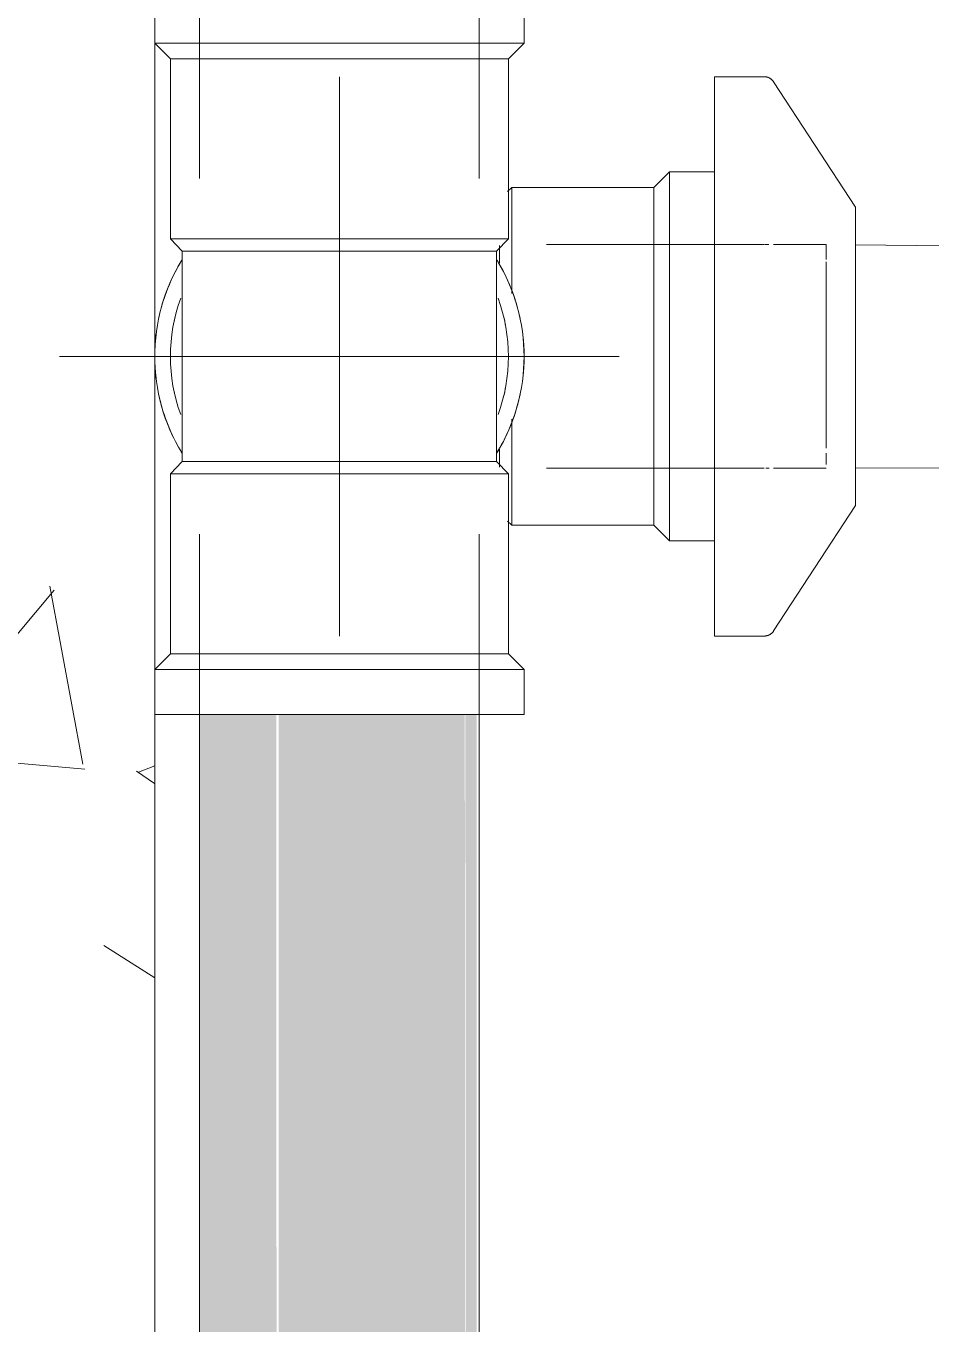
# Model space of a CAD drawing. Header units: metres. Extents: x -24.8 to 3.4, y -2.1 to 25.8.
# Drawn here: x -2.9347 to -2.8538, y 0.2135 to 0.3295 of the extents above; entities that cross this region are included whole.
import ezdxf

# ---------------------------------------------------------------- set-up
doc = ezdxf.new("R2010")
doc.units = ezdxf.units.M
for name, color, linetype, lineweight in [('P-PIPE', 7, 'Continuous', 5), ('P-PIPE-CNTR', 7, 'Continuous', 5), ('P-SANR-FIXT', 7, 'Continuous', 5), ('S-COLS', 7, 'Continuous', 5)]:
    doc.layers.add(name, color=color, linetype=linetype, lineweight=lineweight)

# ---------------------------------------------------------------- blocks, each defined once
blk = doc.blocks.new('Pilar retangular - 15 x 30 cm-V54-BB')
at = {"layer": 'S-COLS', "true_color": 0xeaeaea}
h = blk.add_hatch(dxfattribs=at)
h.set_pattern_fill('FP_15', color=254, style=0, pattern_type=2)
h.set_pattern_definition([(49.99999999999999, (-10.52, 1.491), (0.1821895382797721, -0.01593794972395968), [0.01905, -0.20955]), (355, (-10.52, 1.491), (-0.03524225318630228, 0.191058600409279), [0.01524, -0.16764]), (100.451, (-10.505, 1.49), (0.1469419574822546, 0.1751196380514854), [0.01619, -0.17809]), (46.184, (-10.52, 1.542), (0.2710768171009678, -0.04204543887758169), [0.02857, -0.31432]), (96.636, (-10.497, 1.539), (0.2374068957995607, 0.2474327575864128), [0.02429, -0.26714]), (351.184, (-10.52, 1.542), (0.2374060537849424, 0.2474279291556656), [0.02286, -0.25146]), (21, (-10.495, 1.529), (0.1516196892609379, -0.1022668857862438), [0.01905, -0.20955]), (326, (-10.495, 1.529), (0.06180347834848309, 0.184189400520303), [0.01524, -0.16764]), (71.45100000000001, (-10.482, 1.521), (0.2134180170410357, 0.08192421194172195), [0.01619, -0.17809]), (37.50000000000001, (-10.52, 1.491), (0.003086366937134814, 0.08455105403913875), [0.00838, -0.15723, 0.00838, -0.1618, -0.16827]), (37.50000000000001, (-10.52, 1.491), (0.003086366937134814, 0.08455105403913875), [-0.33579, 0.00838, -0.15989]), (7.499999999999999, (-10.52, 1.491), (0.06681573338903396, 0.1001782420073617), [0.00838, -0.08865, 0.00838, -0.15342, -0.06412999999999999]), (7.499999999999999, (-10.52, 1.491), (0.06681573338903396, 0.1001782420073617), [-0.25883, 0.00838, -0.05575]), (327.5, (-10.577, 1.491), (0.1355865768415581, -0.00572760686397502), [0.00838, -0.05512, 0.00838, -0.18974, -0.26289]), (327.5, (-10.577, 1.491), (0.1355865768415581, -0.00572760686397502), [-0.26162, 0.00838, -0.25451]), (317.5, (-10.602, 1.491), (0.1481252617755285, 0.02542872635290974), [0.00838, -0.07417, 0.00838, -0.12319, -0.18669]), (317.5, (-10.602, 1.491), (0.1481252617755285, 0.02542872635290974), [-0.21412, 0.00838, -0.17831])])
h.paths.add_polyline_path([(-9.250099984001375, -2.165734258596785e-15), (-9.250099984001375, 2.700000000000002), (-9.400099984001395, 2.700000000000002), (-9.400099984001395, -2.165734258596785e-15)])
h.paths.add_polyline_path([(-9.400099984001395, 3.000000000000001), (-9.250099984001375, 3.000000000000001), (-9.250099984001375, 3.010000000000001), (-9.400099984001395, 3.010000000000001)])
at = {"layer": 'S-COLS', "color": 253, "true_color": 0xaaaaaa}
blk.add_line((-9.250099984001395, 2.699999999999999), (-9.250099984001395, -5.414335646491964e-16), dxfattribs=at)
blk = doc.blocks.new('Te_Reducao - Agua Fria_Soldavel - MEP - Tigre - Standard-V72-BB')
at = {"layer": 'P-PIPE'}
for p, q in [((-9.250099984001423, 0.3319999999999971), (-9.250099984001423, 0.3279999999999959)), ((-9.233599984001426, 0.3320000000000001), (-9.250099984001427, 0.3320000000000001)), ((-9.217099984001424, 0.3320000000000001), (-9.233599984001426, 0.3320000000000001)), ((-9.217099984001422, 0.3279999999999959), (-9.217099984001422, 0.3319999999999971)), ((-9.250099984001425, 0.3279999999999959), (-9.248699984001425, 0.3265999999999962)), ((-9.250099984001427, 0.3280000000000001), (-9.233599984001426, 0.3280000000000001)), ((-9.233599984001426, 0.3280000000000001), (-9.217099984001424, 0.3280000000000001)), ((-9.218499984001419, 0.3265999999999962), (-9.217099984001422, 0.3279999999999959)), ((-9.248699984001423, 0.3265999999999962), (-9.248699984001423, 0.3104999999999977)), ((-9.24869998400143, 0.3266000000000001), (-9.233599984001426, 0.3266000000000001)), ((-9.233599984001426, 0.3266000000000001), (-9.21849998400142, 0.3266000000000001)), ((-9.218499984001417, 0.3104999999999977), (-9.218499984001417, 0.3265999999999962)), ((-9.248699984001423, 0.3104999999999977), (-9.247639984001424, 0.309399999999998)), ((-9.24869998400143, 0.3105000000000001), (-9.233599984001426, 0.3105000000000001)), ((-9.233599984001426, 0.3105000000000001), (-9.21849998400142, 0.3105000000000001)), ((-9.219559984001416, 0.309399999999998), (-9.218499984001419, 0.3104999999999977)), ((-9.247639984001424, 0.309399999999998), (-9.247639984001424, 0.2999999999999979)), ((-9.24763998400143, 0.3094000000000001), (-9.233599984001424, 0.3094000000000001)), ((-9.233599984001424, 0.3094000000000001), (-9.219559984001425, 0.3094000000000001)), ((-9.21955998400142, 0.2999999999999979), (-9.21955998400142, 0.309399999999998)), ((-9.247639984001424, 0.2999999999999979), (-9.247639984001424, 0.2905999999999958)), ((-9.21955998400142, 0.2905999999999958), (-9.21955998400142, 0.2999999999999979)), ((-9.247639984001424, 0.2905999999999958), (-9.248699984001423, 0.289499999999996)), ((-9.233599984001424, 0.2906000000000001), (-9.24763998400143, 0.2906000000000001)), ((-9.219559984001425, 0.2906000000000001), (-9.233599984001424, 0.2906000000000001)), ((-9.218499984001419, 0.289499999999996), (-9.219559984001416, 0.2905999999999958)), ((-9.248699984001423, 0.289499999999996), (-9.248699984001423, 0.2733999999999975)), ((-9.233599984001426, 0.2895000000000001), (-9.24869998400143, 0.2895000000000001)), ((-9.21849998400142, 0.2895000000000001), (-9.233599984001426, 0.2895000000000001)), ((-9.218499984001417, 0.2733999999999975), (-9.218499984001417, 0.289499999999996)), ((-9.248699984001425, 0.2733999999999975), (-9.250099984001425, 0.2719999999999978)), ((-9.233599984001426, 0.2734000000000001), (-9.24869998400143, 0.2734000000000001)), ((-9.21849998400142, 0.2734000000000001), (-9.233599984001426, 0.2734000000000001)), ((-9.217099984001422, 0.2719999999999978), (-9.218499984001419, 0.2733999999999975)), ((-9.250099984001423, 0.2719999999999978), (-9.250099984001423, 0.2679999999999965)), ((-9.233599984001426, 0.2720000000000001), (-9.250099984001427, 0.2720000000000001)), ((-9.217099984001424, 0.2720000000000001), (-9.233599984001426, 0.2720000000000001)), ((-9.217099984001422, 0.2679999999999965), (-9.217099984001422, 0.2719999999999978)), ((-9.250099984001427, 0.2680000000000001), (-9.233599984001426, 0.2680000000000001)), ((-9.233599984001426, 0.2680000000000001), (-9.217099984001424, 0.2680000000000001))]:
    blk.add_line(p, q, dxfattribs=at)
for centre, radius, start, end in [((-9.233599984001419, 0.3000000000000001), 0.01650000000000661, 148.581879033282, 211.4297868817767), ((-9.233599984001424, 0.3000000000000002), 0.01649999999999766, 148.4977466623468, 168.0179772798217), ((-9.233599984001424, 0.3000000000000002), 0.01649999999999567, 11.98202272015086, 31.50225333764154), ((-9.233599984001424, 0.3000000000000001), 0.01649999999999643, 328.5702131182562, 31.41812096666107), ((-9.233599984001422, 0.3000000000000001), 0.01509999999999796, 159.8902991615076, 200.1096344714865), ((-9.233599984001422, 0.3000000000000001), 0.01510000000000112, 339.8903655285192, 20.10970083846754), ((-9.233599984001419, 0.3), 0.01510000000000582, 165.8948451569994, 170.0000000000013), ((-9.233599984001428, 0.3), 0.0150999999999982, 9.999999999997597, 14.1051548427076), ((-9.233599984001424, 0.3000000000000002), 0.01649999999999703, 173.304687802585, 186.6825673600472), ((-9.233599984001424, 0.3000000000000002), 0.01649999999999936, 353.317432639886, 6.69531219746776), ((-9.233599984001419, 0.3), 0.01510000000000394, 189.999999999998, 194.1263776071966), ((-9.233599984001428, 0.3), 0.01509999999999944, 345.8736223930688, 350.0000000000009), ((-9.233599984001424, 0.3000000000000002), 0.01649999999999929, 191.9727979999374, 209.6322849267813), ((-9.233599984001424, 0.3000000000000002), 0.01649999999999693, 330.367715073224, 348.0272020001094), ((-9.233599984001424, 0.3000000000000002), 0.01649999999999904, 209.999999999998, 211.5022533376547), ((-9.233599984001424, 0.3000000000000002), 0.01650000000000166, 328.4977466623712, 330.0000000000179)]:
    blk.add_arc(centre, radius, start, end, dxfattribs=at)
blk = doc.blocks.new('Joelho 45_90 - Agua Fria_Soldavel - MEP - Tigre - Standard-V73-BB')
at = {"layer": 'P-PIPE'}
for p, q in [((-9.204099984001422, 0.3164999999999963), (-9.205499984001422, 0.3150999999999966)), ((-9.200099984001422, 0.3164999999999963), (-9.204099984001424, 0.3164999999999963)), ((-9.204099984001433, 0.3165), (-9.204099984001433, 0.3)), ((-9.21819998400142, 0.3151000000001525), (-9.218585190510764, 0.3147288010002329)), ((-9.218199984001425, 0.3056174181965313), (-9.218199984001425, 0.315100000000157)), ((-9.205499984001419, 0.3150999999999966), (-9.218199984001423, 0.3150999999999966)), ((-9.218199984001428, 0.3151), (-9.218199984001428, 0.3056174181961757)), ((-9.205499984001431, 0.3151), (-9.205499984001431, 0.3)), ((-9.219299984001568, 0.309906259535025), (-9.219299984001568, 0.3083231917239267)), ((-9.219299984001418, 0.3083231917240059), (-9.219299984001418, 0.3099062595351042)), ((-9.205499984001431, 0.2999999999999999), (-9.205499984001431, 0.2849000000000001)), ((-9.204099984001433, 0.2999999999999999), (-9.204099984001433, 0.2835000000000006)), ((-9.218199984001435, 0.2849000000001565), (-9.218199984001435, 0.2943825818038934)), ((-9.218199984001428, 0.2943825818038263), (-9.218199984001428, 0.2849)), ((-9.219299984001287, 0.2916792410050968), (-9.219299984001287, 0.2900890055773395)), ((-9.219299984001418, 0.2900890055773717), (-9.219299984001418, 0.2916792410051079)), ((-9.21858519051076, 0.2852711990000509), (-9.21819998400143, 0.2849000000001551)), ((-9.218199984001423, 0.284899999999997), (-9.205499984001419, 0.284899999999997)), ((-9.205499984001422, 0.284899999999997), (-9.204099984001424, 0.2834999999999973)), ((-9.204099984001424, 0.2834999999999973), (-9.200099984001422, 0.2834999999999973))]:
    blk.add_line(p, q, dxfattribs=at)
at = {"layer": 'P-PIPE', "color": 254, "true_color": 0xdfdfdf}
for p, q in [((-9.200099984001422, 0.3159377761337696), (-9.200099984001422, 0.3164999999999999)), ((-9.200099984001422, 0.3142894191624432), (-9.200099984001422, 0.3159377761337696)), ((-9.200099984001422, 0.3125958775359641), (-9.200099984001422, 0.3142894191624432)), ((-9.200099984001419, 0.3125), (-9.200099984001419, 0.3108253175473055)), ((-9.200099984001419, 0.3125), (-9.200099984001419, 0.3120740728286134)), ((-9.200099984001419, 0.3120740728286134), (-9.200099984001419, 0.3108253175473055)), ((-9.200099984001419, 0.3108253175473055), (-9.200099984001419, 0.3062499999999998)), ((-9.200099984001419, 0.3108253175473055), (-9.200099984001419, 0.3100828789605295)), ((-9.200099984001419, 0.3062499999999998), (-9.200099984001419, 0.2967647619362184)), ((-9.200099984001419, 0.2967647619362184), (-9.200099984001419, 0.2917954785030845)), ((-9.200099984001419, 0.2917028435242413), (-9.200099984001419, 0.2911611652351681)), ((-9.200099984001419, 0.2911611652351681), (-9.200099984001419, 0.2891746824526945)), ((-9.200099984001419, 0.2899171210394725), (-9.200099984001419, 0.2879259271713867)), ((-9.200099984001419, 0.2891746824526945), (-9.200099984001419, 0.2875)), ((-9.200099984001419, 0.2879259271713867), (-9.200099984001419, 0.2875)), ((-9.200099984001422, 0.2840622238662304), (-9.200099984001422, 0.2874041224640335)), ((-9.200099984001422, 0.2835), (-9.200099984001422, 0.2840622238662304))]:
    blk.add_line(p, q, dxfattribs=at)
at = {"layer": 'P-PIPE', "color": 253, "true_color": 0xa6a6a6}
for p, q in [((-9.200099984001422, 0.3000000000000001), (-9.200099984001422, 0.3164999999999999)), ((-9.200099984001422, 0.2835), (-9.200099984001422, 0.2999999999999999))]:
    blk.add_line(p, q, dxfattribs=at)
at = {"layer": 'P-PIPE', "color": 7, "true_color": 0xf3f3f3}
for p, q in [((-9.200099984001422, 0.3108909583991228), (-9.200099984001422, 0.3125958775359641)), ((-9.200099984001419, 0.3097410473124462), (-9.200099984001419, 0.309092510401987)), ((-9.200099984001419, 0.3086777797303381), (-9.200099984001419, 0.3077897583729394)), ((-9.200099984001419, 0.3077712747472138), (-9.200099984001419, 0.30625)), ((-9.200099984001419, 0.30625), (-9.200099984001419, 0.3032352380637815)), ((-9.200099984001419, 0.3032352380637815), (-9.200099984001419, 0.3000000000000107)), ((-9.200099984001419, 0.2999999999999999), (-9.200099984001419, 0.2959343994267348)), ((-9.200099984001419, 0.2956937996495591), (-9.200099984001419, 0.2937569194822484)), ((-9.200099984001419, 0.29375), (-9.200099984001419, 0.2919181042354441)), ((-9.200099984001419, 0.2917028435242413), (-9.200099984001419, 0.2913222202696638)), ((-9.200099984001419, 0.2911611652351681), (-9.200099984001419, 0.2902589526875581)), ((-9.200099984001422, 0.2874041224640335), (-9.200099984001422, 0.2891090416008771))]:
    blk.add_line(p, q, dxfattribs=at)
at = {"layer": 'P-PIPE'}
for centre, radius, start, end in [((-9.233599984001424, 0.3), 0.01649999999999763, 148.4977466623165, 168.0179772798471), ((-9.233599984001424, 0.3), 0.0165000000000044, 11.9820227201145, 31.50225333765776), ((-9.233599984001424, 0.3), 0.0164999999999998, 156.6446628693324, 162.0206803272641), ((-9.233599984001424, 0.3), 0.01650000000000392, 17.97669675793599, 23.35378228287054), ((-9.233599984001424, 0.3), 0.01649999999999759, 173.3046878025309, 179.9999999999981), ((-9.233599984001424, 0.3), 0.01650000000000009, 1.055944154245888e-12, 6.695312197526787), ((-9.233599984001424, 0.3000000000000007), 0.01650000000000001, 180.0000000000001, 186.6825673601284), ((-9.233599984001424, 0.3000000000000007), 0.01650000000000075, 353.3174326398464, 359.9999999999992), ((-9.233599984001424, 0.3000000000000007), 0.01649999999999657, 191.9727979998891, 209.6322849267805), ((-9.233599984001424, 0.3000000000000007), 0.01650000000000568, 330.3677150732142, 348.0272020001006), ((-9.233599984001424, 0.3000000000000007), 0.016499999999998, 197.9793196727053, 203.3553371307084), ((-9.233599984001424, 0.3000000000000007), 0.0164999999999968, 336.6462177170598, 342.0233032420722), ((-9.233599984001424, 0.3000000000000007), 0.01649999999999769, 209.9999999999995, 211.5022533376886), ((-9.233599984001424, 0.3000000000000007), 0.01650000000000427, 328.4977466623362, 329.9999999999961)]:
    blk.add_arc(centre, radius, start, end, dxfattribs=at)
blk = doc.blocks.new('Celite_One_Torneira de Parede para Tanque e Jardim_B5007CKCR3 - Torneira de parede - B5007CKCR3-765235-BB')
at = {"layer": 'P-SANR-FIXT'}
for p, q in [((-9.19564193864003, 0.3250000000000084), (-9.200099984001428, 0.3250000000000084)), ((-9.200099984001424, 0.3250000000000085), (-9.200099984001424, 0.3000000000000084)), ((-9.187498325126725, 0.3133340201239757), (-9.194804111592047, 0.3245459357450079)), ((-9.187498325126723, 0.3133340201239764), (-9.187498325126723, 0.3000000000000083)), ((-9.200099984001428, 0.3099999999999989), (-9.215099984001432, 0.3099999999999989)), ((-9.190099984001428, 0.3099999999999989), (-9.191335156064525, 0.3099999999999989)), ((-9.20009998400143, 0.2750000000000086), (-9.200099984001424, 0.3000000000000086)), ((-9.187498325126723, 0.3000000000000083), (-9.187498325126723, 0.2866659798760404)), ((-9.215099984001432, 0.2899999999999991), (-9.200099984001428, 0.2899999999999991)), ((-9.19133515606454, 0.2899999999999991), (-9.190099984001428, 0.2899999999999991)), ((-9.194804111592047, 0.2754540642550095), (-9.187498325126725, 0.2866659798760398)), ((-9.200099984001428, 0.275000000000009), (-9.19564193864003, 0.275000000000009))]:
    blk.add_line(p, q, dxfattribs=at)
at = {"layer": 'P-SANR-FIXT', "color": 253, "true_color": 0xa6a6a6}
for p, q in [((-9.200099984001424, 0.3250000000000085), (-9.200099984001424, 0.3231901005731505)), ((-9.200099984001424, 0.3230000000000084), (-9.200099984001424, 0.3000000000000084)), ((-9.187498325126723, 0.3133340201239764), (-9.187498325126723, 0.3101152997201681)), ((-9.19564193864003, 0.3099999999999989), (-9.200099984001428, 0.3099999999999989)), ((-9.195225392439562, 0.3099999999999989), (-9.195587778170456, 0.3099999999999989)), ((-9.191335156064525, 0.3099999999999989), (-9.194804111592047, 0.3099999999999989)), ((-9.190099984001428, 0.3086602540378446), (-9.190099984001428, 0.3100000000000003)), ((-9.190099984001428, 0.3000000000000002), (-9.190099984001428, 0.3084586519361827)), ((-9.200099984001424, 0.3000000000000084), (-9.20009998400143, 0.2770000000000087)), ((-9.190099984001428, 0.2917878206059566), (-9.190099984001428, 0.3000000000000002)), ((-9.190099984001428, 0.2903407417371095), (-9.190099984001428, 0.2913397459621558)), ((-9.200099984001428, 0.2899999999999991), (-9.19564193864003, 0.2899999999999991)), ((-9.195508329353803, 0.2899999999999991), (-9.195192284278084, 0.2899999999999991)), ((-9.194804111592047, 0.2899999999999991), (-9.19133515606454, 0.2899999999999991)), ((-9.187498325126723, 0.2898831901655593), (-9.187498325126723, 0.2866659798760404)), ((-9.20009998400143, 0.2750000000000086), (-9.20009998400143, 0.2768098994268652))]:
    blk.add_line(p, q, dxfattribs=at)
at = {"layer": 'P-SANR-FIXT', "color": 254, "true_color": 0xdfdfdf}
for p, q in [((-9.200099984001424, 0.3231901005731505), (-9.200099984001424, 0.3166878825247258)), ((-9.200099984001424, 0.3166960651622208), (-9.200099984001424, 0.3125734935270153)), ((-9.190099984001428, 0.3086602540378446), (-9.190099984001428, 0.3100000000000003)), ((-9.187498325126723, 0.3093805687965546), (-9.187498325126723, 0.3051027085882738)), ((-9.190099984001428, 0.3000000000000002), (-9.190099984001428, 0.3084586519361827)), ((-9.187498325126723, 0.3049969853992286), (-9.187498325126723, 0.3000000000000085)), ((-9.190099984001428, 0.2917878206059565), (-9.190099984001428, 0.3)), ((-9.187498325126723, 0.2999980316171731), (-9.187498325126723, 0.2949988625049718)), ((-9.187498325126723, 0.2948972914117431), (-9.187498325126723, 0.2906083308577235)), ((-9.190099984001428, 0.2903407417371094), (-9.190099984001428, 0.2913397459621557)), ((-9.187498325126723, 0.290246795330754), (-9.187498325126723, 0.2898831901655593)), ((-9.200099984001424, 0.2874265064729802), (-9.20009998400143, 0.2833039348377756)), ((-9.20009998400143, 0.2768098994268652), (-9.20009998400143, 0.283312117475271))]:
    blk.add_line(p, q, dxfattribs=at)
at = {"layer": 'P-SANR-FIXT', "color": 7, "true_color": 0xf3f3f3}
for p, q in [((-9.200099984001424, 0.3166878825247258), (-9.200099984001424, 0.3126251411558039)), ((-9.200099984001424, 0.3125734935270153), (-9.200099984001424, 0.3109526444102729)), ((-9.200099984001424, 0.2890473555897241), (-9.200099984001424, 0.2874265064729802)), ((-9.20009998400143, 0.283312117475271), (-9.200099984001424, 0.2873748588441927))]:
    blk.add_line(p, q, dxfattribs=at)
at = {"layer": 'P-SANR-FIXT', "color": 7, "true_color": 0xfafafa}
for p, q in [((-9.200099984001424, 0.3126251411558039), (-9.200099984001424, 0.3109617780348825)), ((-9.200099984001424, 0.2873748588441927), (-9.200099984001424, 0.2890382219651154))]:
    blk.add_line(p, q, dxfattribs=at)
at = {"layer": 'P-SANR-FIXT', "flags": 128}
for points in [[(-9.19564193864003, 0.3250000000000084), (-9.195601949305841, 0.3249992001066691), (-9.195562023946056, 0.3249968017063122), (-9.195522226432733, 0.3249928086358607), (-9.195482620433415, 0.3249872272833838), (-9.195443269309235, 0.3249800665778511), (-9.195404236013598, 0.3249713379748595), (-9.195365582991467, 0.3249610554383187), (-9.19532737207941, 0.3249492354180892), (-9.19528966440675, 0.3249358968236861), (-9.195252520297716, 0.3249210609940114), (-9.195215999174962, 0.3249047516632275), (-9.195180159464487, 0.3248869949227884), (-9.195145058502177, 0.3248678191796859), (-9.195110752442105, 0.3248472551110221), (-9.195077296166636, 0.3248253356149172), (-9.19504474319866, 0.3248020957578923), (-9.195013145616008, 0.3247775727187587), (-9.194982553968053, 0.3247518057291493), (-9.194953017194916, 0.3247248360107491), (-9.194924582549122, 0.3246967067093547), (-9.194897295520056, 0.324667462825849), (-9.194871199761128, 0.3246371511442066), (-9.19484633701999, 0.3246058201566515), (-9.194822747071727, 0.3245735199860817), (-9.194804111592047, 0.3245459357450079)], [(-9.158630445452939, 0.3095060210026117), (-9.171221908392644, 0.3097975278005297), (-9.18749832512672, 0.3099863268254663)], [(-9.187498325126725, 0.3099863268254664), (-9.171221908392644, 0.3097975278005297), (-9.158630445452939, 0.3095060210026117)], [(-9.18749832512672, 0.290012393637306), (-9.165975930007658, 0.2900569447854582), (-9.151425942577262, 0.2899173946261638), (-9.142457923955641, 0.2896445668185836), (-9.13778557491924, 0.2893288220985586), (-9.135996724067605, 0.2891261112653472), (-9.134781415161479, 0.2888860005008541), (-9.133800351008048, 0.2885441528299689), (-9.13213049355008, 0.287421291920007)], [(-9.13213049355008, 0.287421291920007), (-9.133800351008048, 0.2885441528299689), (-9.134781415161477, 0.2888860005008541), (-9.135996724067601, 0.2891261112653472), (-9.13778557491924, 0.2893288220985586), (-9.142457923955641, 0.2896445668185836), (-9.151425942577267, 0.2899173946261638), (-9.165975930007663, 0.2900569447854582), (-9.187498325126725, 0.2900123936373061)], [(-9.194804111592047, 0.2754540642550095), (-9.194826613371267, 0.2754209967995628), (-9.194850419496998, 0.2753888556257217), (-9.194875491884508, 0.2753576921525116), (-9.194901790423328, 0.275327556234836), (-9.194929273041407, 0.2752984960837416), (-9.194957895772411, 0.2752705581892631), (-9.194987612826086, 0.2752437872460788), (-9.195018376661471, 0.2752182260819842), (-9.19505013806302, 0.275193915589386), (-9.195082846219234, 0.2751708946598903), (-9.19511644880406, 0.2751492001220724), (-9.19515089206052, 0.2751288666825666), (-9.195186120886762, 0.2751099268705348), (-9.19522207892417, 0.2750924109856387), (-9.195258708647563, 0.2750763470495582), (-9.19529595145719, 0.2750617607611622), (-9.195333747772503, 0.2750486754554015), (-9.195372037127457, 0.275037112065971), (-9.195410758267256, 0.2750270890918321), (-9.19544984924634, 0.2750186225676026), (-9.195489247527476, 0.2750117260379167), (-9.19552889008182, 0.275006410535748), (-9.195568713489735, 0.2750026845647698), (-9.195608654042276, 0.2750005540857391), (-9.19564193864003, 0.275000000000009)]]:
    blk.add_lwpolyline(points, dxfattribs=at)
at = {"layer": 'P-SANR-FIXT', "color": 253, "true_color": 0xa6a6a6}
for points in [[(-9.187498325126725, 0.3099863268254672), (-9.187498325126727, 0.3099689049363922), (-9.187498325126727, 0.3097995649225668), (-9.187498325126727, 0.3094740025699836)], [(-9.187498325126727, 0.300000983251546), (-9.187498325126727, 0.2994188823946746), (-9.187498325126727, 0.2982551598926894), (-9.187498325126727, 0.2965677791653693), (-9.187498325126729, 0.2955070327914091), (-9.187498325126729, 0.2950042460776139)], [(-9.187498325126729, 0.2950042460776139), (-9.187498325126729, 0.2945014593638189), (-9.18749832512673, 0.2935510588825988), (-9.187498325126727, 0.292308225666847), (-9.187498325126727, 0.2913129900807417), (-9.187498325126725, 0.2908122704220245), (-9.187498325126729, 0.2906144596098639)]]:
    blk.add_open_spline(points, degree=3, dxfattribs=at)
at = {"layer": 'P-SANR-FIXT', "color": 254, "true_color": 0xdfdfdf}
for points in [[(-9.187498325126727, 0.3099688328559009), (-9.187498325126727, 0.309977932141086), (-9.187498325126729, 0.3099837468227669), (-9.187498325126725, 0.309986326825467)], [(-9.187498325126727, 0.3049913893792634), (-9.187498325126727, 0.3054942562053238), (-9.187498325126729, 0.3064453380910069), (-9.18749832512673, 0.3076890150335027), (-9.187498325126727, 0.3086779230668665), (-9.187498325126727, 0.3091742352879067), (-9.187498325126729, 0.3093726293479953)], [(-9.187498325126729, 0.3017313032431676), (-9.187498325126727, 0.3023034080915733), (-9.187498325126729, 0.3034281371346451), (-9.187498325126727, 0.3044885225532031), (-9.187498325126727, 0.3049913893792634)], [(-9.187498325126727, 0.2999971812249037), (-9.187498325126729, 0.300578641079643), (-9.187498325126725, 0.3011598315510518), (-9.187498325126729, 0.3017313032431677)], [(-9.187498325126725, 0.2900123936373071), (-9.18749832512673, 0.2900183241030637), (-9.187498325126727, 0.2900709224609438), (-9.187498325126727, 0.2901711554250191)]]:
    blk.add_open_spline(points, degree=3, dxfattribs=at)
at = {"layer": 'P-SANR-FIXT', "color": 253, "true_color": 0xa6a6a6}
for points, knots in [([(-9.187498325126727, 0.3093713134281967), (-9.18749832512673, 0.3092731257452031), (-9.187498325126727, 0.3088879812753923), (-9.187498325126727, 0.3079769267606684), (-9.187498325126727, 0.3065975990726963), (-9.187498325126729, 0.3055789737961029), (-9.187498325126725, 0.3051228853874557)], [-0.8888888888888888, -0.8888888888888888, -0.8888888888888888, -0.8888888888888888, -0.8611111111111112, -0.7916666666666667, -0.7222222222222222, -0.6713250607289407, -0.6713250607289407, -0.6713250607289407, -0.6713250607289407]), ([(-9.187498325126727, 0.3049970193367565), (-9.187498325126729, 0.3048713000356117), (-9.187498325126727, 0.3041057129836111), (-9.187498325126723, 0.302925830865655), (-9.187498325126729, 0.3015263503922475), (-9.187498325126725, 0.3006565413562174), (-9.187498325126729, 0.3001477970337648), (-9.187498325126725, 0.3000029159094406)], [-0.6666666666666667, -0.6666666666666667, -0.6666666666666667, -0.6666666666666667, -0.6527777777777777, -0.5833333333333333, -0.548611111111111, -0.5138888888888888, -0.5000614840960387, -0.5000614840960387, -0.5000614840960387, -0.5000614840960387]), ([(-9.187498325126727, 0.2905328243909813), (-9.187498325126729, 0.2903760491602954), (-9.187498325126727, 0.2901184195876297), (-9.187498325126727, 0.2900183241030636), (-9.187498325126725, 0.2900123936373071)], [-0.1031688917913552, -0.1031688917913552, -0.1031688917913552, -0.1031688917913552, -0.05555555555555555, 0, 0, 0, 0])]:
    blk.add_open_spline(points, degree=3, knots=knots, dxfattribs=at)
at = {"layer": 'P-SANR-FIXT', "color": 254, "true_color": 0xdfdfdf}
for points, knots in [([(-9.187498325126729, 0.2949986982075766), (-9.187498325126727, 0.2951243875796416), (-9.187498325126725, 0.2958898542222617), (-9.187498325126727, 0.2970702143087952), (-9.187498325126729, 0.298469840066321), (-9.187498325126727, 0.2993403240470076), (-9.187498325126729, 0.2998497223903823), (-9.187498325126729, 0.2999952485562032)], [-0.6666666666666667, -0.6666666666666667, -0.6666666666666667, -0.6666666666666667, -0.6527777777777777, -0.5833333333333333, -0.548611111111111, -0.5138888888888888, -0.5, -0.5, -0.5, -0.5]), ([(-9.187498325126729, 0.2906157248499024), (-9.187498325126725, 0.2907139592951711), (-9.187498325126727, 0.2911003060088451), (-9.187498325126727, 0.292020309216697), (-9.187498325126729, 0.2934002027624328), (-9.187498325126725, 0.294419988604486), (-9.187498325126725, 0.2948777564597255)], [-0.8888888888888888, -0.8888888888888888, -0.8888888888888888, -0.8888888888888888, -0.8611111111111112, -0.7916666666666667, -0.7222222222222222, -0.6711431082279342, -0.6711431082279342, -0.6711431082279342, -0.6711431082279342])]:
    blk.add_open_spline(points, degree=3, knots=knots, dxfattribs=at)

msp = doc.modelspace()

# ---------------------------------------------------------------- hatches: boundary and pattern name
at = {"layer": 'P-PIPE', "true_color": 0x00ffff}
for points in [[(-2.919149397649672, -0.232610000000003), (-2.912113999319967, -0.232610000000003), (-2.912323675566762, 0.2679999999999976), (-2.919149397649672, 0.2679999999999976), (-2.919149397649672, -0.23178152659486)], [(-2.912113999319967, -0.232610000000003), (-2.895424895562515, -0.232610000000003), (-2.895478523563579, 0.2679999999999976), (-2.912113999319967, 0.2679999999999976), (-2.912113999319967, -0.23178152659486)], [(-2.894218203416266, -0.232610000000003), (-2.894433723308932, 0.2679999999999976), (-2.895424895562515, 0.2679999999999976), (-2.895170202174306, -0.232610000000003), (-2.89439607222152, -0.232610000000003)]]:
    msp.add_hatch(color=4, dxfattribs=at).paths.add_polyline_path(points)

# ---------------------------------------------------------------- linework, layer by layer
at = {"layer": 'P-PIPE'}
for p, q in [((-2.919183800532966, 4.00460000000001), (-2.919183800532966, 0.3158999999999975)), ((-2.894183800532971, 0.3158999999999975), (-2.894183800532971, 4.00460000000001)), ((-2.919183800532956, 0.2841000000000004), (-2.919183800532956, -0.2530100000000005)), ((-2.894183800532963, -0.2530100000000005), (-2.894183800532963, 0.2841000000000004))]:
    msp.add_line(p, q, dxfattribs=at)
at = {"layer": 'P-PIPE-CNTR'}
for p, q in [((-2.906683800532967, 0.2749999999999979), (-2.906683800532967, 0.3249999999999978)), ((-2.93168380053296, 0.2999999999999979), (-2.881683800532974, 0.2999999999999979))]:
    msp.add_line(p, q, dxfattribs=at)

# ---------------------------------------------------------------- block references
at = {"layer": 'P-PIPE'}
msp.add_blockref('Te_Reducao - Agua Fria_Soldavel - MEP - Tigre - Standard-V72-BB', (6.326916183468452, 0), dxfattribs=at)
at = {"layer": 'P-PIPE', "color": 254, "true_color": 0xdfdfdf}
msp.add_blockref('Joelho 45_90 - Agua Fria_Soldavel - MEP - Tigre - Standard-V73-BB', (6.326916183468452, 0), dxfattribs=at)
at = {"layer": 'P-SANR-FIXT'}
msp.add_blockref('Celite_One_Torneira de Parede para Tanque e Jardim_B5007CKCR3 - Torneira de parede - B5007CKCR3-765235-BB', (6.326916183468452, 0), dxfattribs=at)
at = {"layer": 'S-COLS', "color": 253, "true_color": 0xaaaaaa}
msp.add_blockref('Pilar retangular - 15 x 30 cm-V54-BB', (6.326916183468452, 0), dxfattribs=at)

doc.saveas('drawing.dxf')
